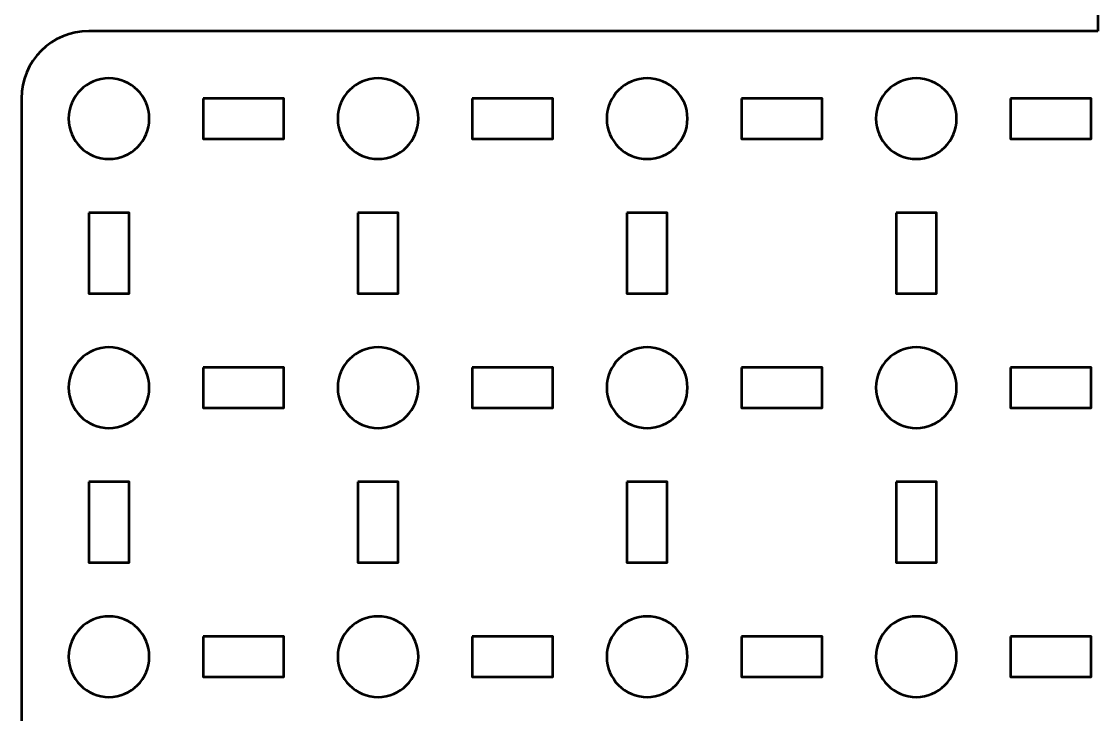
# Model space of a CAD drawing. Header units: centimetres. Extents: x -26.1 to 5.1, y -32.2 to 2.5.
# Drawn here: x -26.15 to -18.17, y -20.15 to -15 of the extents above; entities that cross this region are included whole.
import ezdxf

# ---------------------------------------------------------------- set-up
doc = ezdxf.new("R2010")
doc.units = ezdxf.units.CM
doc.header["$MEASUREMENT"] = 0
doc.layers.add('Layer 1', color=7, linetype='Continuous')

msp = doc.modelspace()

# ---------------------------------------------------------------- linework, layer by layer
at = {"layer": 'Layer 1', "color": 114, "lineweight": 53}
msp.add_open_spline([(-18.15001, -15.07498), (-18.15001, -15.07498), (-18.15001, -5.57495), (-18.15001, -5.57495), (-18.15001, -5.57495), (-18.15001, -5.29798), (-17.92692, -5.07499), (-17.64992, -5.07499), (-17.64992, -5.07499), (-17.64992, -5.07499), (-15.09999, -5.07499), (-15.09999, -5.07499), (-15.09999, -5.07499), (-15.09999, -5.07499), (-15.09999, -8.72499), (-15.09999, -8.72499), (-15.09999, -8.72499), (-15.09999, -9.05631), (-14.83131, -9.32499), (-14.49999, -9.32499), (-14.49999, -9.32499), (-14.16867, -9.32499), (-13.89999, -9.05631), (-13.89999, -8.72499), (-13.89999, -8.72499), (-13.89999, -8.72499), (-13.89999, -5.07499), (-13.89999, -5.07499), (-13.89999, -5.07499), (-13.89999, -5.07499), (-11.34995, -5.07499), (-11.34995, -5.07499), (-11.34995, -5.07499), (-11.07298, -5.07499), (-10.84999, -5.29798), (-10.84999, -5.57495), (-10.84999, -5.57495), (-10.84999, -5.57495), (-10.84999, -15.07498), (-10.84999, -15.07498), (-10.84999, -15.07498), (-10.84999, -15.07498), (-3.34996, -15.07498), (-3.34996, -15.07498), (-3.34996, -15.07498), (-3.07299, -15.07498), (-2.85, -15.29807), (-2.85, -15.57507), (-2.85, -15.57507), (-2.85, -15.57507), (-2.85, -21.87504), (-2.85, -21.87504), (-2.85, -21.87504), (-2.85, -22.15201), (-3.07299, -22.375), (-3.34996, -22.375), (-3.34996, -22.375), (-3.34996, -22.375), (-25.64989, -22.375), (-25.64989, -22.375), (-25.64989, -22.375), (-25.92689, -22.375), (-26.14999, -22.15201), (-26.14999, -21.87504), (-26.14999, -21.87504), (-26.14999, -21.87504), (-26.14999, -15.57507), (-26.14999, -15.57507), (-26.14999, -15.57507), (-26.14999, -15.29807), (-25.92689, -15.07498), (-25.64989, -15.07498), (-25.64989, -15.07498), (-25.64989, -15.07498), (-18.15001, -15.07498), (-18.15001, -15.07498)], degree=3, knots=[0, 0, 0, 0, 0.0526316, 0.0526316, 0.0526316, 0.0526316, 0.1052632, 0.1052632, 0.1052632, 0.1052632, 0.1578947, 0.1578947, 0.1578947, 0.1578947, 0.2105263, 0.2105263, 0.2105263, 0.2105263, 0.2631579, 0.2631579, 0.2631579, 0.2631579, 0.3157895, 0.3157895, 0.3157895, 0.3157895, 0.3684211, 0.3684211, 0.3684211, 0.3684211, 0.4210526, 0.4210526, 0.4210526, 0.4210526, 0.4736842, 0.4736842, 0.4736842, 0.4736842, 0.5263158, 0.5263158, 0.5263158, 0.5263158, 0.5789474, 0.5789474, 0.5789474, 0.5789474, 0.6315789, 0.6315789, 0.6315789, 0.6315789, 0.6842105, 0.6842105, 0.6842105, 0.6842105, 0.7368421, 0.7368421, 0.7368421, 0.7368421, 0.7894737, 0.7894737, 0.7894737, 0.7894737, 0.8421053, 0.8421053, 0.8421053, 0.8421053, 0.8947368, 0.8947368, 0.8947368, 0.8947368, 0.9473684, 0.9473684, 0.9473684, 0.9473684, 1, 1, 1, 1], dxfattribs=at)
at = {"layer": 'Layer 1', "lineweight": 53}
for points in [[(-25.19996, -15.72501), (-25.19996, -15.89078), (-25.33419, -16.02501), (-25.49996, -16.02501), (-25.49996, -16.02501), (-25.66562, -16.02501), (-25.79996, -15.89078), (-25.79996, -15.72501), (-25.79996, -15.72501), (-25.79996, -15.55934), (-25.66562, -15.425), (-25.49996, -15.425), (-25.49996, -15.425), (-25.33419, -15.425), (-25.19996, -15.55934), (-25.19996, -15.72501)], [(-23.19988, -15.72501), (-23.19988, -15.89078), (-23.33426, -16.02501), (-23.49989, -16.02501), (-23.49989, -16.02501), (-23.66566, -16.02501), (-23.79989, -15.89078), (-23.79989, -15.72501), (-23.79989, -15.72501), (-23.79989, -15.55934), (-23.66566, -15.425), (-23.49989, -15.425), (-23.49989, -15.425), (-23.33426, -15.425), (-23.19988, -15.55934), (-23.19988, -15.72501)], [(-21.19996, -15.72501), (-21.19996, -15.89078), (-21.3343, -16.02501), (-21.49996, -16.02501), (-21.49996, -16.02501), (-21.66559, -16.02501), (-21.79997, -15.89078), (-21.79997, -15.72501), (-21.79997, -15.72501), (-21.79997, -15.55934), (-21.66559, -15.425), (-21.49996, -15.425), (-21.49996, -15.425), (-21.3343, -15.425), (-21.19996, -15.55934), (-21.19996, -15.72501)], [(-19.19999, -15.72501), (-19.19999, -15.89078), (-19.33423, -16.02501), (-19.5, -16.02501), (-19.5, -16.02501), (-19.66566, -16.02501), (-19.8, -15.89078), (-19.8, -15.72501), (-19.8, -15.72501), (-19.8, -15.55934), (-19.66566, -15.425), (-19.5, -15.425), (-19.5, -15.425), (-19.33423, -15.425), (-19.19999, -15.55934), (-19.19999, -15.72501)], [(-24.79994, -15.57507), (-24.79994, -15.57507), (-24.19994, -15.57507), (-24.19994, -15.57507), (-24.19994, -15.57507), (-24.19994, -15.57507), (-24.19994, -15.87508), (-24.19994, -15.87508), (-24.19994, -15.87508), (-24.19994, -15.87508), (-24.79994, -15.87508), (-24.79994, -15.87508), (-24.79994, -15.87508), (-24.79994, -15.87508), (-24.79994, -15.57507), (-24.79994, -15.57507)], [(-22.79998, -15.57507), (-22.79998, -15.57507), (-22.19998, -15.57507), (-22.19998, -15.57507), (-22.19998, -15.57507), (-22.19998, -15.57507), (-22.19998, -15.87508), (-22.19998, -15.87508), (-22.19998, -15.87508), (-22.19998, -15.87508), (-22.79998, -15.87508), (-22.79998, -15.87508), (-22.79998, -15.87508), (-22.79998, -15.87508), (-22.79998, -15.57507), (-22.79998, -15.57507)], [(-20.79991, -15.57507), (-20.79991, -15.57507), (-20.19991, -15.57507), (-20.19991, -15.57507), (-20.19991, -15.57507), (-20.19991, -15.57507), (-20.19991, -15.87508), (-20.19991, -15.87508), (-20.19991, -15.87508), (-20.19991, -15.87508), (-20.79991, -15.87508), (-20.79991, -15.87508), (-20.79991, -15.87508), (-20.79991, -15.87508), (-20.79991, -15.57507), (-20.79991, -15.57507)], [(-18.79994, -15.57507), (-18.79994, -15.57507), (-18.19994, -15.57507), (-18.19994, -15.57507), (-18.19994, -15.57507), (-18.19994, -15.57507), (-18.19994, -15.87508), (-18.19994, -15.87508), (-18.19994, -15.87508), (-18.19994, -15.87508), (-18.79994, -15.87508), (-18.79994, -15.87508), (-18.79994, -15.87508), (-18.79994, -15.87508), (-18.79994, -15.57507), (-18.79994, -15.57507)], [(-25.64989, -16.42502), (-25.64989, -16.42502), (-25.34989, -16.42502), (-25.34989, -16.42502), (-25.34989, -16.42502), (-25.34989, -16.42502), (-25.34989, -17.02503), (-25.34989, -17.02503), (-25.34989, -17.02503), (-25.34989, -17.02503), (-25.64989, -17.02503), (-25.64989, -17.02503), (-25.64989, -17.02503), (-25.64989, -17.02503), (-25.64989, -16.42502), (-25.64989, -16.42502)], [(-23.64996, -16.42502), (-23.64996, -16.42502), (-23.34996, -16.42502), (-23.34996, -16.42502), (-23.34996, -16.42502), (-23.34996, -16.42502), (-23.34996, -17.02503), (-23.34996, -17.02503), (-23.34996, -17.02503), (-23.34996, -17.02503), (-23.64996, -17.02503), (-23.64996, -17.02503), (-23.64996, -17.02503), (-23.64996, -17.02503), (-23.64996, -16.42502), (-23.64996, -16.42502)], [(-21.65004, -16.42502), (-21.65004, -16.42502), (-21.35003, -16.42502), (-21.35003, -16.42502), (-21.35003, -16.42502), (-21.35003, -16.42502), (-21.35003, -17.02503), (-21.35003, -17.02503), (-21.35003, -17.02503), (-21.35003, -17.02503), (-21.65004, -17.02503), (-21.65004, -17.02503), (-21.65004, -17.02503), (-21.65004, -17.02503), (-21.65004, -16.42502), (-21.65004, -16.42502)], [(-19.64993, -16.42502), (-19.64993, -16.42502), (-19.34992, -16.42502), (-19.34992, -16.42502), (-19.34992, -16.42502), (-19.34992, -16.42502), (-19.34992, -17.02503), (-19.34992, -17.02503), (-19.34992, -17.02503), (-19.34992, -17.02503), (-19.64993, -17.02503), (-19.64993, -17.02503), (-19.64993, -17.02503), (-19.64993, -17.02503), (-19.64993, -16.42502), (-19.64993, -16.42502)], [(-25.19996, -17.72508), (-25.19996, -17.89071), (-25.33419, -18.02508), (-25.49996, -18.02508), (-25.49996, -18.02508), (-25.66562, -18.02508), (-25.79996, -17.89071), (-25.79996, -17.72508), (-25.79996, -17.72508), (-25.79996, -17.55931), (-25.66562, -17.42508), (-25.49996, -17.42508), (-25.49996, -17.42508), (-25.33419, -17.42508), (-25.19996, -17.55931), (-25.19996, -17.72508)], [(-23.19988, -17.72508), (-23.19988, -17.89071), (-23.33426, -18.02508), (-23.49989, -18.02508), (-23.49989, -18.02508), (-23.66566, -18.02508), (-23.79989, -17.89071), (-23.79989, -17.72508), (-23.79989, -17.72508), (-23.79989, -17.55931), (-23.66566, -17.42508), (-23.49989, -17.42508), (-23.49989, -17.42508), (-23.33426, -17.42508), (-23.19988, -17.55931), (-23.19988, -17.72508)], [(-21.19996, -17.72508), (-21.19996, -17.89071), (-21.3343, -18.02508), (-21.49996, -18.02508), (-21.49996, -18.02508), (-21.66559, -18.02508), (-21.79997, -17.89071), (-21.79997, -17.72508), (-21.79997, -17.72508), (-21.79997, -17.55931), (-21.66559, -17.42508), (-21.49996, -17.42508), (-21.49996, -17.42508), (-21.3343, -17.42508), (-21.19996, -17.55931), (-21.19996, -17.72508)], [(-19.19999, -17.72508), (-19.19999, -17.89071), (-19.33423, -18.02508), (-19.5, -18.02508), (-19.5, -18.02508), (-19.66566, -18.02508), (-19.8, -17.89071), (-19.8, -17.72508), (-19.8, -17.72508), (-19.8, -17.55931), (-19.66566, -17.42508), (-19.5, -17.42508), (-19.5, -17.42508), (-19.33423, -17.42508), (-19.19999, -17.55931), (-19.19999, -17.72508)], [(-24.79994, -17.57501), (-24.79994, -17.57501), (-24.19994, -17.57501), (-24.19994, -17.57501), (-24.19994, -17.57501), (-24.19994, -17.57501), (-24.19994, -17.87501), (-24.19994, -17.87501), (-24.19994, -17.87501), (-24.19994, -17.87501), (-24.79994, -17.87501), (-24.79994, -17.87501), (-24.79994, -17.87501), (-24.79994, -17.87501), (-24.79994, -17.57501), (-24.79994, -17.57501)], [(-22.79998, -17.57501), (-22.79998, -17.57501), (-22.19998, -17.57501), (-22.19998, -17.57501), (-22.19998, -17.57501), (-22.19998, -17.57501), (-22.19998, -17.87501), (-22.19998, -17.87501), (-22.19998, -17.87501), (-22.19998, -17.87501), (-22.79998, -17.87501), (-22.79998, -17.87501), (-22.79998, -17.87501), (-22.79998, -17.87501), (-22.79998, -17.57501), (-22.79998, -17.57501)], [(-20.79991, -17.57501), (-20.79991, -17.57501), (-20.19991, -17.57501), (-20.19991, -17.57501), (-20.19991, -17.57501), (-20.19991, -17.57501), (-20.19991, -17.87501), (-20.19991, -17.87501), (-20.19991, -17.87501), (-20.19991, -17.87501), (-20.79991, -17.87501), (-20.79991, -17.87501), (-20.79991, -17.87501), (-20.79991, -17.87501), (-20.79991, -17.57501), (-20.79991, -17.57501)], [(-18.79994, -17.57501), (-18.79994, -17.57501), (-18.19994, -17.57501), (-18.19994, -17.57501), (-18.19994, -17.57501), (-18.19994, -17.57501), (-18.19994, -17.87501), (-18.19994, -17.87501), (-18.19994, -17.87501), (-18.19994, -17.87501), (-18.79994, -17.87501), (-18.79994, -17.87501), (-18.79994, -17.87501), (-18.79994, -17.87501), (-18.79994, -17.57501), (-18.79994, -17.57501)], [(-25.64989, -18.42499), (-25.64989, -18.42499), (-25.34989, -18.42499), (-25.34989, -18.42499), (-25.34989, -18.42499), (-25.34989, -18.42499), (-25.34989, -19.02498), (-25.34989, -19.02498), (-25.34989, -19.02498), (-25.34989, -19.02498), (-25.64989, -19.02498), (-25.64989, -19.02498), (-25.64989, -19.02498), (-25.64989, -19.02498), (-25.64989, -18.42499), (-25.64989, -18.42499)], [(-23.64996, -18.42499), (-23.64996, -18.42499), (-23.34996, -18.42499), (-23.34996, -18.42499), (-23.34996, -18.42499), (-23.34996, -18.42499), (-23.34996, -19.02498), (-23.34996, -19.02498), (-23.34996, -19.02498), (-23.34996, -19.02498), (-23.64996, -19.02498), (-23.64996, -19.02498), (-23.64996, -19.02498), (-23.64996, -19.02498), (-23.64996, -18.42499), (-23.64996, -18.42499)], [(-21.65004, -18.42499), (-21.65004, -18.42499), (-21.35003, -18.42499), (-21.35003, -18.42499), (-21.35003, -18.42499), (-21.35003, -18.42499), (-21.35003, -19.02498), (-21.35003, -19.02498), (-21.35003, -19.02498), (-21.35003, -19.02498), (-21.65004, -19.02498), (-21.65004, -19.02498), (-21.65004, -19.02498), (-21.65004, -19.02498), (-21.65004, -18.42499), (-21.65004, -18.42499)], [(-19.64993, -18.42499), (-19.64993, -18.42499), (-19.34992, -18.42499), (-19.34992, -18.42499), (-19.34992, -18.42499), (-19.34992, -18.42499), (-19.34992, -19.02498), (-19.34992, -19.02498), (-19.34992, -19.02498), (-19.34992, -19.02498), (-19.64993, -19.02498), (-19.64993, -19.02498), (-19.64993, -19.02498), (-19.64993, -19.02498), (-19.64993, -18.42499), (-19.64993, -18.42499)], [(-25.19996, -19.725), (-25.19996, -19.89067), (-25.33419, -20.025), (-25.49996, -20.025), (-25.49996, -20.025), (-25.66562, -20.025), (-25.79996, -19.89067), (-25.79996, -19.725), (-25.79996, -19.725), (-25.79996, -19.55937), (-25.66562, -19.425), (-25.49996, -19.425), (-25.49996, -19.425), (-25.33419, -19.425), (-25.19996, -19.55937), (-25.19996, -19.725)], [(-23.19988, -19.725), (-23.19988, -19.89067), (-23.33426, -20.025), (-23.49989, -20.025), (-23.49989, -20.025), (-23.66566, -20.025), (-23.79989, -19.89067), (-23.79989, -19.725), (-23.79989, -19.725), (-23.79989, -19.55937), (-23.66566, -19.425), (-23.49989, -19.425), (-23.49989, -19.425), (-23.33426, -19.425), (-23.19988, -19.55937), (-23.19988, -19.725)], [(-21.19996, -19.725), (-21.19996, -19.89067), (-21.3343, -20.025), (-21.49996, -20.025), (-21.49996, -20.025), (-21.66559, -20.025), (-21.79997, -19.89067), (-21.79997, -19.725), (-21.79997, -19.725), (-21.79997, -19.55937), (-21.66559, -19.425), (-21.49996, -19.425), (-21.49996, -19.425), (-21.3343, -19.425), (-21.19996, -19.55937), (-21.19996, -19.725)], [(-19.19999, -19.725), (-19.19999, -19.89067), (-19.33423, -20.025), (-19.5, -20.025), (-19.5, -20.025), (-19.66566, -20.025), (-19.8, -19.89067), (-19.8, -19.725), (-19.8, -19.725), (-19.8, -19.55937), (-19.66566, -19.425), (-19.5, -19.425), (-19.5, -19.425), (-19.33423, -19.425), (-19.19999, -19.55937), (-19.19999, -19.725)], [(-24.79994, -19.57493), (-24.79994, -19.57493), (-24.19994, -19.57493), (-24.19994, -19.57493), (-24.19994, -19.57493), (-24.19994, -19.57493), (-24.19994, -19.87493), (-24.19994, -19.87493), (-24.19994, -19.87493), (-24.19994, -19.87493), (-24.79994, -19.87493), (-24.79994, -19.87493), (-24.79994, -19.87493), (-24.79994, -19.87493), (-24.79994, -19.57493), (-24.79994, -19.57493)], [(-22.79998, -19.57493), (-22.79998, -19.57493), (-22.19998, -19.57493), (-22.19998, -19.57493), (-22.19998, -19.57493), (-22.19998, -19.57493), (-22.19998, -19.87493), (-22.19998, -19.87493), (-22.19998, -19.87493), (-22.19998, -19.87493), (-22.79998, -19.87493), (-22.79998, -19.87493), (-22.79998, -19.87493), (-22.79998, -19.87493), (-22.79998, -19.57493), (-22.79998, -19.57493)], [(-20.79991, -19.57493), (-20.79991, -19.57493), (-20.19991, -19.57493), (-20.19991, -19.57493), (-20.19991, -19.57493), (-20.19991, -19.57493), (-20.19991, -19.87493), (-20.19991, -19.87493), (-20.19991, -19.87493), (-20.19991, -19.87493), (-20.79991, -19.87493), (-20.79991, -19.87493), (-20.79991, -19.87493), (-20.79991, -19.87493), (-20.79991, -19.57493), (-20.79991, -19.57493)], [(-18.79994, -19.57493), (-18.79994, -19.57493), (-18.19994, -19.57493), (-18.19994, -19.57493), (-18.19994, -19.57493), (-18.19994, -19.57493), (-18.19994, -19.87493), (-18.19994, -19.87493), (-18.19994, -19.87493), (-18.19994, -19.87493), (-18.79994, -19.87493), (-18.79994, -19.87493), (-18.79994, -19.87493), (-18.79994, -19.87493), (-18.79994, -19.57493), (-18.79994, -19.57493)]]:
    msp.add_open_spline(points, degree=3, knots=[0, 0, 0, 0, 0.25, 0.25, 0.25, 0.25, 0.5, 0.5, 0.5, 0.5, 0.75, 0.75, 0.75, 0.75, 1, 1, 1, 1], dxfattribs=at)

doc.saveas('drawing.dxf')
